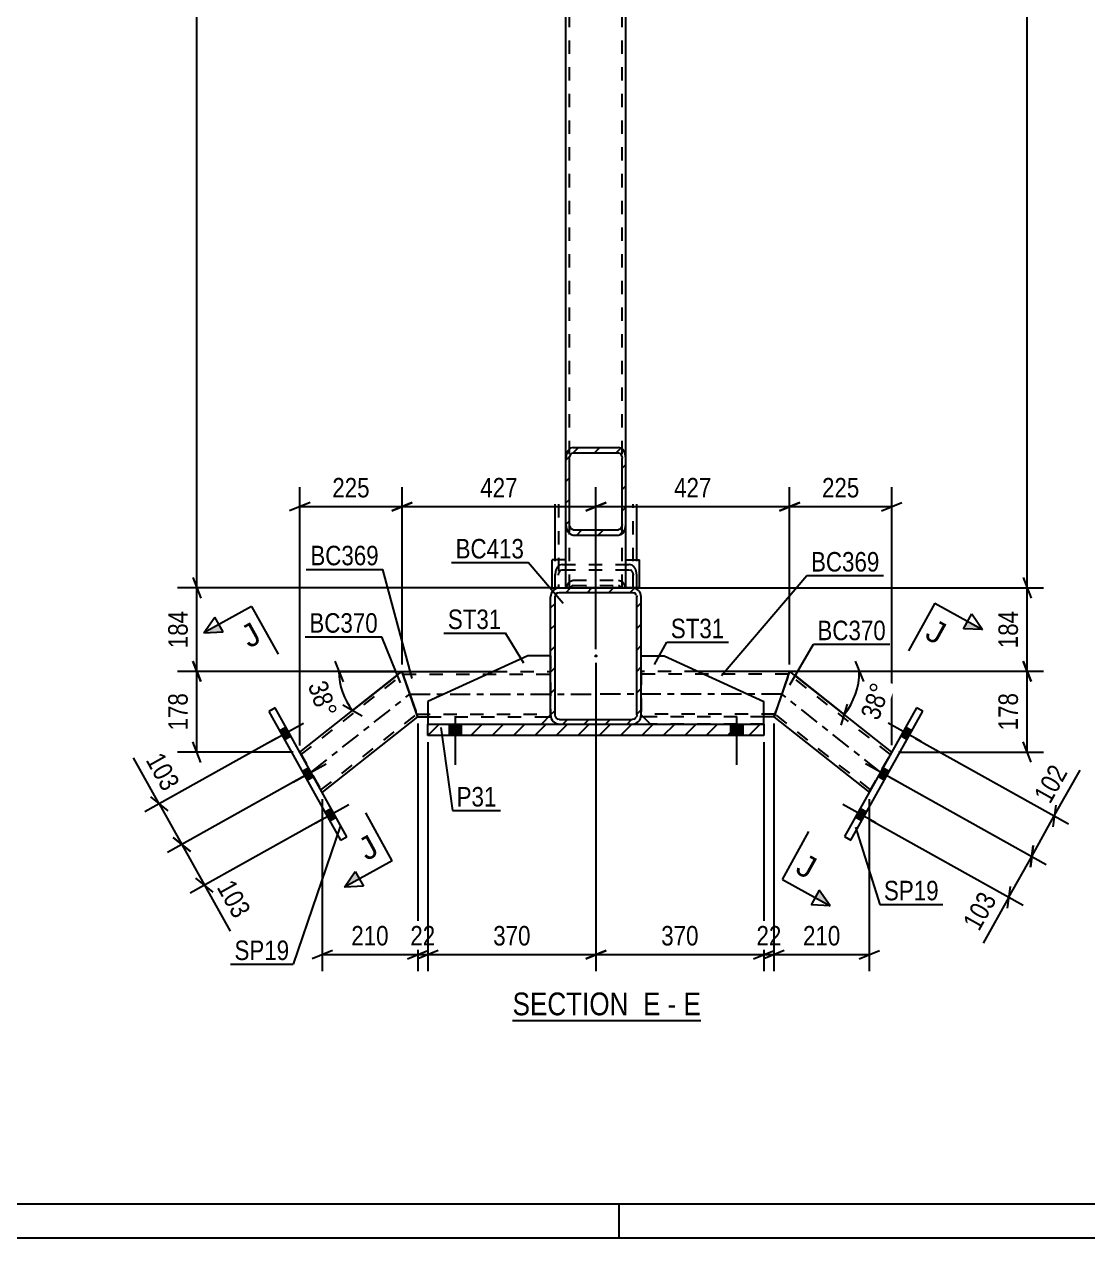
# Model space of a CAD drawing. Header units: millimetres. Extents: x -177 to 1012, y -676 to 165.
# Drawn here: x 84.6 to 240.7, y -675.6 to -497.5 of the extents above; entities that cross this region are included whole.
import ezdxf

# ---------------------------------------------------------------- set-up
doc = ezdxf.new("R2010")
doc.units = ezdxf.units.MM
doc.linetypes.add('DXK_LINE_DOT2', pattern=[3.9198, 1.9599, -1.9599])
doc.linetypes.add('DXK_LINE_DOT3', pattern=[5.9187, 2.979, -0.9799, 0.9799, -0.9799])
doc.styles.add('Arial', font='ARIAL.TTF', dxfattribs={"height": 0.2})
doc.styles.add('Arial Narrow', font='ARIALN.TTF', dxfattribs={"height": 0.2})

# ---------------------------------------------------------------- blocks, each defined once
blk = doc.blocks.new('Unknown-761545539-1163')
at = {"color": 5, "linetype": 'Continuous'}
for p, q in [((-172.08, -670.63), (1006.92, -670.63)), ((171.92, -675.63), (171.92, -670.63)), ((-177.08, -675.63), (1011.92, -675.63))]:
    blk.add_line(p, q, dxfattribs=at)
blk = doc.blocks.new('Unknown-761545539-16 - 6228')
at = {"color": 6, "linetype": 'Continuous'}
blk.add_line((156.29, -643.72), (183.94, -643.72), dxfattribs=at)
at = {"color": 0, "linetype": 'Continuous'}
for points in [[(174.4, -642.97), (174.4, -639.47), (156.29, -639.47), (156.29, -642.97)], [(178, -642.97), (178, -639.47), (175.45, -639.47), (175.45, -642.97)], [(180.33, -642.97), (180.33, -639.47), (179.05, -639.47), (179.05, -642.97)], [(183.94, -642.97), (183.94, -639.47), (181.38, -639.47), (181.38, -642.97)]]:
    blk.add_wipeout(points, dxfattribs=at)
at = {"color": 7, "linetype": 'Continuous', "style": 'Arial Narrow'}
for s, p in [('SECTION ', (156.29, -642.97)), ('E', (175.45, -642.97)), ('E', (181.38, -642.97)), ('-', (179.05, -642.97))]:
    blk.add_text(s, height=3.34, dxfattribs=at).set_placement(p)
blk = doc.blocks.new('Part-761545539-6344 - 6228')
at = {"color": 2, "linetype": 'Continuous'}
for p, q in [((125.05, -604.34), (140.02, -592.5)), ((142.07, -598.36), (140.3, -593.3)), ((142.35, -599.16), (142.07, -598.36)), ((128.34, -610.24), (142.35, -599.16))]:
    blk.add_line(p, q, dxfattribs=at)
at = {"color": 7, "linetype": 'DXK_LINE_DOT2'}
for p, q in [((125.24, -604.7), (140.16, -592.9)), ((140.3, -593.3), (140.02, -592.5)), ((128.14, -609.89), (142.21, -598.76)), ((142.33, -599.1), (142.27, -598.92)), ((142.35, -599.16), (142.33, -599.1)), ((125.05, -604.34), (128.34, -610.24))]:
    blk.add_line(p, q, dxfattribs=at)
at = {"color": 7, "linetype": 'DXK_LINE_DOT3'}
blk.add_line((126.69, -607.29), (141.19, -595.83), dxfattribs=at)
blk = doc.blocks.new('Part-761545539-6240 - 6228')
at = {"color": 2, "linetype": 'Continuous'}
for p, q in [((162.52, -576.11), (162.52, -567.95)), ((174.52, -576.11), (174.52, -567.95))]:
    blk.add_line(p, q, dxfattribs=at)
at = {"color": 7, "linetype": 'DXK_LINE_DOT2'}
for p, q in [((163.05, -567.95), (163.05, -580.21)), ((173.98, -580.21), (173.98, -567.95)), ((162.52, -580.21), (162.52, -576.11)), ((163.58, -576.77), (163.17, -576.89)), ((163.58, -576.77), (173.45, -576.77)), ((173.86, -576.89), (173.45, -576.77)), ((174.52, -580.21), (174.52, -576.11)), ((162.6, -577.73), (162.52, -578.33)), ((163.05, -578.33), (163.09, -578.03)), ((163.38, -577.61), (163.58, -577.55)), ((163.58, -577.55), (173.45, -577.55)), ((173.45, -577.55), (173.65, -577.61)), ((173.94, -578.03), (173.98, -578.33)), ((174.52, -578.33), (174.43, -577.73)), ((163.05, -580.21), (162.52, -580.21)), ((174.52, -580.21), (173.98, -580.21))]:
    blk.add_line(p, q, dxfattribs=at)
for centre, radius, start, end in [((163.98, -578.06), 1.42, 124.4664, 166.7051), ((173.05, -578.06), 1.42, 13.2949, 55.5336), ((163.78, -578.19), 0.709, 124.4664, 166.7051), ((173.25, -578.19), 0.709, 13.2949, 55.5336)]:
    blk.add_arc(centre, radius, start, end, dxfattribs=at)
blk = doc.blocks.new('Part-761545539-6275 - 6228')
at = {"linetype": 'Continuous'}
h = blk.add_hatch(dxfattribs=at)
h.set_pattern_fill('', scale=0.7, style=0, pattern_type=0)
h.set_pattern_definition([(45, (164.1154, -570.8982), (-1.57154, 1.57154), [])])
h.paths.add_polyline_path([(164.12, -561.17), (164.12, -570.9), (164.2, -571.49), (164.43, -572), (164.77, -572.34), (165.18, -572.46), (171.85, -572.46), (172.26, -572.34), (172.6, -572), (172.83, -571.49), (172.92, -570.9), (172.92, -561.17), (172.83, -560.57), (172.6, -560.07), (172.26, -559.73), (171.85, -559.61), (165.18, -559.61), (164.77, -559.73), (164.43, -560.07), (164.2, -560.57)])
h.paths.add_polyline_path([(164.8, -560.62), (164.98, -560.45), (165.18, -560.39), (171.85, -560.39), (172.05, -560.45), (172.23, -560.62), (172.34, -560.87), (172.38, -561.17), (172.38, -570.9), (172.34, -571.2), (172.23, -571.45), (172.05, -571.62), (171.85, -571.68), (165.18, -571.68), (164.98, -571.62), (164.8, -571.45), (164.69, -571.2), (164.65, -570.9), (164.65, -561.17), (164.69, -560.87)])
at = {"color": 2, "linetype": 'Continuous'}
for p, q in [((164.2, -560.57), (164.12, -561.17)), ((164.12, -570.9), (164.12, -561.17)), ((164.65, -561.17), (164.69, -560.87)), ((164.65, -570.9), (164.65, -561.17)), ((165.18, -559.61), (164.77, -559.73)), ((164.98, -560.45), (165.18, -560.39)), ((165.18, -559.61), (171.85, -559.61)), ((165.18, -560.39), (171.85, -560.39)), ((172.26, -559.73), (171.85, -559.61)), ((171.85, -560.39), (172.05, -560.45)), ((172.34, -560.87), (172.38, -561.17)), ((172.38, -570.9), (172.38, -561.17)), ((172.92, -561.17), (172.83, -560.57)), ((172.92, -570.9), (172.92, -561.17)), ((164.12, -580.21), (164.12, -570.9)), ((164.12, -570.9), (164.2, -571.49)), ((164.69, -571.2), (164.65, -570.9)), ((165.18, -571.68), (164.98, -571.62)), ((165.18, -571.68), (171.85, -571.68)), ((172.05, -571.62), (171.85, -571.68)), ((172.38, -570.9), (172.34, -571.2)), ((172.83, -571.49), (172.92, -570.9)), ((172.92, -580.21), (172.92, -570.9)), ((164.77, -572.34), (165.18, -572.46)), ((165.18, -572.46), (171.85, -572.46)), ((171.85, -572.46), (172.26, -572.34))]:
    blk.add_line(p, q, dxfattribs=at)
at = {"color": 7, "linetype": 'DXK_LINE_DOT2'}
for p, q in [((164.12, -570.9), (164.12, -561.17)), ((164.65, -580.21), (164.65, -561.17)), ((172.38, -580.21), (172.38, -561.17)), ((172.92, -570.9), (172.92, -561.17)), ((164.12, -580.21), (172.92, -580.21)), ((164.18, -580.21), (164.2, -580.07)), ((164.8, -580.11), (164.76, -580.21)), ((164.77, -579.23), (165.18, -579.11)), ((164.98, -579.95), (164.8, -580.11)), ((165.18, -579.89), (164.98, -579.95)), ((165.18, -579.11), (171.85, -579.11)), ((165.18, -579.89), (171.85, -579.89)), ((171.85, -579.11), (172.26, -579.23)), ((172.05, -579.95), (171.85, -579.89)), ((172.23, -580.11), (172.05, -579.95)), ((172.27, -580.21), (172.23, -580.11)), ((172.83, -580.07), (172.85, -580.21))]:
    blk.add_line(p, q, dxfattribs=at)
at = {"color": 2, "linetype": 'Continuous'}
for centre, radius, start, end in [((165.58, -560.9), 1.42, 124.4663, 166.705), ((165.38, -561.03), 0.709, 124.4663, 166.705), ((171.65, -561.03), 0.709, 13.295, 55.5337), ((171.45, -560.9), 1.42, 13.295, 55.5337), ((165.58, -571.17), 1.42, 193.295, 235.5337), ((165.38, -571.03), 0.709, 193.295, 235.5337), ((171.65, -571.03), 0.709, 304.4663, 346.705), ((171.45, -571.17), 1.42, 304.4663, 346.705)]:
    blk.add_arc(centre, radius, start, end, dxfattribs=at)
at = {"color": 7, "linetype": 'DXK_LINE_DOT2'}
for centre, start, end in [((165.58, -580.4), 124.4663, 166.705), ((171.45, -580.4), 13.295, 55.5337)]:
    blk.add_arc(centre, 1.42, start, end, dxfattribs=at)
blk = doc.blocks.new('Part-761545539-6235 - 6228')
at = {"linetype": 'Continuous'}
h = blk.add_hatch(dxfattribs=at)
h.set_pattern_fill('', scale=0.7, style=0, pattern_type=0)
h.set_pattern_definition([(45, (143.8487, -601.876), (-1.57154, 1.57154), [])])
h.paths.add_polyline_path([(143.85, -600.21), (143.85, -601.88), (193.18, -601.88), (193.18, -600.21)])
at = {"color": 2, "linetype": 'Continuous'}
for p, q in [((143.85, -600.21), (143.85, -600.21)), ((143.85, -601.88), (143.85, -600.21)), ((143.85, -600.21), (193.18, -600.21)), ((193.18, -600.21), (193.18, -600.21)), ((193.18, -600.21), (193.18, -601.88)), ((143.85, -601.88), (143.85, -601.88)), ((193.18, -601.88), (143.85, -601.88)), ((193.18, -601.88), (193.18, -601.88))]:
    blk.add_line(p, q, dxfattribs=at)
blk = doc.blocks.new('Part-761545539-6309 - 6228')
at = {"color": 2, "linetype": 'Continuous'}
for p, q in [((121.41, -597.83), (120.48, -598.35)), ((120.48, -598.35), (131.04, -617.27)), ((131.97, -616.75), (121.41, -597.83)), ((131.04, -617.27), (131.97, -616.75))]:
    blk.add_line(p, q, dxfattribs=at)
blk = doc.blocks.new('Part-761545539-6449 - 6228')
at = {"color": 2, "linetype": 'Continuous'}
for p, q in [((175.18, -590.21), (178.52, -590.21)), ((178.52, -590.21), (193.18, -596.88)), ((193.18, -600.21), (193.18, -596.88)), ((176.52, -600.21), (175.18, -598.88))]:
    blk.add_line(p, q, dxfattribs=at)
at = {"color": 7, "linetype": 'DXK_LINE_DOT2'}
for p, q in [((175.18, -598.88), (175.18, -590.21)), ((193.18, -600.21), (176.52, -600.21))]:
    blk.add_line(p, q, dxfattribs=at)
blk = doc.blocks.new('Part-761545539-6329 - 6228')
at = {"color": 2, "linetype": 'Continuous'}
for p, q in [((140.02, -592.48), (153.53, -592.48)), ((140.02, -592.48), (142.07, -598.34)), ((142.18, -598.65), (142.07, -598.36)), ((142.35, -599.14), (143.85, -599.14)), ((161.58, -599.14), (161.85, -599.14)), ((161.85, -598.91), (161.85, -598.88)), ((161.85, -599.14), (161.85, -598.91))]:
    blk.add_line(p, q, dxfattribs=at)
at = {"color": 7, "linetype": 'DXK_LINE_DOT2'}
for p, q in [((140.16, -592.88), (161.85, -592.88)), ((153.53, -592.48), (161.85, -592.48)), ((161.85, -598.88), (161.85, -592.48)), ((161.85, -592.91), (161.85, -592.88)), ((142.07, -598.36), (142.07, -598.34)), ((142.07, -598.34), (142.07, -598.36)), ((142.07, -598.36), (142.07, -598.34)), ((142.35, -599.14), (142.18, -598.65)), ((142.21, -598.74), (161.85, -598.74)), ((143.85, -599.14), (161.58, -599.14)), ((161.85, -599.08), (161.85, -599.14))]:
    blk.add_line(p, q, dxfattribs=at)
at = {"color": 7, "linetype": 'DXK_LINE_DOT3'}
blk.add_line((141.18, -595.81), (168.52, -595.81), dxfattribs=at)
blk = doc.blocks.new('Part-761545539-6349 - 6228')
at = {"color": 2, "linetype": 'Continuous'}
for p, q in [((158.52, -590.21), (143.85, -596.88)), ((161.85, -590.21), (158.52, -590.21)), ((143.85, -596.88), (143.85, -600.21)), ((161.85, -598.88), (160.52, -600.21))]:
    blk.add_line(p, q, dxfattribs=at)
at = {"color": 7, "linetype": 'DXK_LINE_DOT2'}
for p, q in [((161.85, -590.21), (161.85, -598.88)), ((143.85, -600.21), (160.52, -600.21))]:
    blk.add_line(p, q, dxfattribs=at)
blk = doc.blocks.new('Part-761545539-6470 - 6228')
at = {"color": 2, "linetype": 'Continuous'}
for p, q in [((215.59, -597.82), (205.03, -616.74)), ((205.96, -617.26), (216.52, -598.34)), ((216.52, -598.34), (215.59, -597.82)), ((205.03, -616.74), (205.96, -617.26))]:
    blk.add_line(p, q, dxfattribs=at)
blk = doc.blocks.new('Bolt-761545539-6350 - 6228')
at = {"linetype": 'Continuous'}
for points in [[(122.07, -601.2), (122.79, -602.49), (123.72, -601.97), (123, -600.68)], [(122.07, -601.2), (122.79, -602.49), (123.72, -601.97), (123, -600.68)], [(122.07, -601.2), (122.79, -602.49), (123.72, -601.97), (123, -600.68)], [(125.4, -607.17), (126.12, -608.45), (127.05, -607.93), (126.33, -606.65)], [(125.4, -607.17), (126.12, -608.45), (127.05, -607.93), (126.33, -606.65)], [(128.73, -613.14), (129.45, -614.42), (130.38, -613.9), (129.67, -612.62)], [(128.73, -613.14), (129.45, -614.42), (130.38, -613.9), (129.67, -612.62)], [(128.73, -613.14), (129.45, -614.42), (130.38, -613.9), (129.67, -612.62)]]:
    blk.add_hatch(color=1, dxfattribs=at).paths.add_polyline_path(points)
at = {"color": 1, "linetype": 'Continuous'}
for p, q in [((120.74, -602.79), (125.57, -600.09)), ((120.74, -602.79), (125.57, -600.09)), ((120.74, -602.79), (125.57, -600.09)), ((122.07, -601.2), (123, -600.68)), ((122.07, -601.2), (123, -600.68)), ((122.07, -601.2), (123, -600.68)), ((122.79, -602.49), (123.72, -601.97)), ((122.79, -602.49), (123.72, -601.97)), ((122.79, -602.49), (123.72, -601.97)), ((124.07, -608.75), (128.9, -606.06)), ((124.07, -608.75), (128.9, -606.06)), ((125.4, -607.17), (126.33, -606.65)), ((125.4, -607.17), (126.33, -606.65)), ((126.12, -608.45), (127.05, -607.93)), ((126.12, -608.45), (127.05, -607.93)), ((127.4, -614.72), (132.23, -612.02)), ((127.4, -614.72), (132.23, -612.02)), ((127.4, -614.72), (132.23, -612.02)), ((128.73, -613.14), (129.67, -612.62)), ((128.73, -613.14), (129.67, -612.62)), ((128.73, -613.14), (129.67, -612.62)), ((129.45, -614.42), (130.38, -613.9)), ((129.45, -614.42), (130.38, -613.9)), ((129.45, -614.42), (130.38, -613.9))]:
    blk.add_line(p, q, dxfattribs=at)
blk = doc.blocks.new('Part-761545539-6459 - 6228')
at = {"color": 7, "linetype": 'DXK_LINE_DOT2'}
for p, q in [((183.5, -592.48), (175.18, -592.48)), ((175.18, -592.54), (175.18, -592.48)), ((175.18, -592.48), (175.18, -598.88)), ((196.82, -592.88), (175.18, -592.88)), ((196.79, -592.97), (196.96, -592.48)), ((196.94, -592.54), (196.96, -592.48)), ((196.69, -593.28), (196.69, -593.27)), ((196.69, -593.27), (196.69, -593.28)), ((194.95, -598.35), (194.95, -598.34)), ((194.95, -598.34), (194.95, -598.35)), ((175.18, -598.74), (175.18, -598.71)), ((194.81, -598.74), (175.18, -598.74)), ((193.18, -599.14), (175.45, -599.14)), ((194.67, -599.14), (194.75, -598.92)), ((194.84, -598.65), (194.7, -599.08)), ((194.84, -598.66), (194.84, -598.65))]:
    blk.add_line(p, q, dxfattribs=at)
at = {"color": 2, "linetype": 'Continuous'}
for p, q in [((196.96, -592.48), (183.5, -592.48)), ((196.69, -593.27), (196.79, -592.97)), ((196.69, -593.28), (194.95, -598.34)), ((194.84, -598.65), (194.95, -598.35)), ((175.18, -599.08), (175.18, -598.88)), ((175.18, -599.14), (175.18, -599.08)), ((175.45, -599.14), (175.18, -599.14)), ((194.67, -599.14), (193.18, -599.14))]:
    blk.add_line(p, q, dxfattribs=at)
at = {"color": 7, "linetype": 'DXK_LINE_DOT3'}
blk.add_line((195.82, -595.81), (168.52, -595.81), dxfattribs=at)
blk = doc.blocks.new('Part-761545539-6405 - 6228')
at = {"linetype": 'Continuous'}
h = blk.add_hatch(dxfattribs=at)
h.set_pattern_fill('', scale=0.7, style=0, pattern_type=0)
h.set_pattern_definition([(45, (161.8487, -598.876), (-1.57154, 1.57154), [])])
h.paths.add_polyline_path([(161.85, -581.54), (161.85, -598.88), (161.95, -599.39), (162.24, -599.82), (162.67, -600.11), (163.18, -600.21), (173.85, -600.21), (174.36, -600.11), (174.79, -599.82), (175.08, -599.39), (175.18, -598.88), (175.18, -581.54), (175.08, -581.03), (174.79, -580.6), (174.36, -580.31), (173.85, -580.21), (163.18, -580.21), (162.67, -580.31), (162.24, -580.6), (161.95, -581.03)])
h.paths.add_polyline_path([(162.71, -581.07), (162.93, -580.93), (163.18, -580.88), (173.85, -580.88), (174.1, -580.93), (174.32, -581.07), (174.46, -581.29), (174.52, -581.54), (174.52, -598.88), (174.46, -599.13), (174.32, -599.35), (174.1, -599.49), (173.85, -599.54), (163.18, -599.54), (162.93, -599.49), (162.71, -599.35), (162.57, -599.13), (162.52, -598.88), (162.52, -581.54), (162.57, -581.29)])
blk.add_hatch(color=30, dxfattribs=at).paths.add_polyline_path([(168.52, -590.31, -1), (168.52, -590.11, -1)])
at = {"color": 2, "linetype": 'Continuous'}
for p, q in [((163.18, -580.21), (162.67, -580.31)), ((163.18, -580.21), (173.85, -580.21)), ((174.36, -580.31), (173.85, -580.21)), ((161.95, -581.03), (161.85, -581.54)), ((161.85, -598.88), (161.85, -581.54)), ((162.52, -581.54), (162.57, -581.29)), ((162.52, -598.88), (162.52, -581.54)), ((162.93, -580.93), (163.18, -580.88)), ((163.18, -580.88), (173.85, -580.88)), ((173.85, -580.88), (174.1, -580.93)), ((174.46, -581.29), (174.52, -581.54)), ((174.52, -598.88), (174.52, -581.54)), ((175.18, -581.54), (175.08, -581.03)), ((175.18, -598.88), (175.18, -581.54)), ((161.85, -598.88), (161.95, -599.39)), ((162.57, -599.13), (162.52, -598.88)), ((162.67, -600.11), (163.18, -600.21)), ((163.18, -599.54), (162.93, -599.49)), ((163.18, -599.54), (173.85, -599.54)), ((163.18, -600.21), (173.85, -600.21)), ((174.1, -599.49), (173.85, -599.54)), ((173.85, -600.21), (174.36, -600.11)), ((174.52, -598.88), (174.46, -599.13)), ((175.08, -599.39), (175.18, -598.88))]:
    blk.add_line(p, q, dxfattribs=at)
at = {"color": 30, "linetype": 'DXK_LINE_DOT3'}
blk.add_line((168.52, -590.21), (168.52, -590.21), dxfattribs=at)
at = {"color": 30, "linetype": 'Continuous'}
blk.add_circle((168.52, -590.21), 0.1, dxfattribs=at)
at = {"color": 2, "linetype": 'Continuous'}
for centre, radius, start, end in [((163.18, -581.54), 1.33, 112.5, 157.5), ((173.85, -581.54), 1.33, 22.5, 67.5), ((163.18, -581.54), 0.667, 112.5, 157.5), ((173.85, -581.54), 0.667, 22.5, 67.5), ((163.18, -598.88), 1.33, 202.5, 247.5), ((163.18, -598.88), 0.667, 202.5, 247.5), ((173.85, -598.88), 0.667, 292.5, 337.5), ((173.85, -598.88), 1.33, 292.5, 337.5)]:
    blk.add_arc(centre, radius, start, end, dxfattribs=at)
blk = doc.blocks.new('Bolt-761545539-6412 - 6228')
at = {"linetype": 'Continuous'}
for points in [[(214.21, -602.48), (214.93, -601.2), (214, -600.68), (213.28, -601.96)], [(214.21, -602.48), (214.93, -601.2), (214, -600.68), (213.28, -601.96)], [(214.21, -602.48), (214.93, -601.2), (214, -600.68), (213.28, -601.96)], [(210.88, -608.44), (211.6, -607.16), (210.67, -606.64), (209.95, -607.92)], [(210.88, -608.44), (211.6, -607.16), (210.67, -606.64), (209.95, -607.92)], [(207.55, -614.41), (208.27, -613.13), (207.33, -612.61), (206.62, -613.89)], [(207.55, -614.41), (208.27, -613.13), (207.33, -612.61), (206.62, -613.89)], [(207.55, -614.41), (208.27, -613.13), (207.33, -612.61), (206.62, -613.89)]]:
    blk.add_hatch(color=1, dxfattribs=at).paths.add_polyline_path(points)
at = {"color": 1, "linetype": 'Continuous'}
for p, q in [((216.26, -602.78), (211.43, -600.08)), ((216.26, -602.78), (211.43, -600.08)), ((216.26, -602.78), (211.43, -600.08)), ((214.21, -602.48), (213.28, -601.96)), ((214.21, -602.48), (213.28, -601.96)), ((214.21, -602.48), (213.28, -601.96)), ((214.93, -601.2), (214, -600.68)), ((214.93, -601.2), (214, -600.68)), ((214.93, -601.2), (214, -600.68)), ((212.93, -608.74), (208.1, -606.05)), ((212.93, -608.74), (208.1, -606.05)), ((211.6, -607.16), (210.67, -606.64)), ((211.6, -607.16), (210.67, -606.64)), ((210.88, -608.44), (209.95, -607.92)), ((210.88, -608.44), (209.95, -607.92)), ((209.6, -614.71), (204.77, -612.01)), ((209.6, -614.71), (204.77, -612.01)), ((209.6, -614.71), (204.77, -612.01)), ((208.27, -613.13), (207.33, -612.61)), ((208.27, -613.13), (207.33, -612.61)), ((208.27, -613.13), (207.33, -612.61)), ((207.55, -614.41), (206.62, -613.89)), ((207.55, -614.41), (206.62, -613.89)), ((207.55, -614.41), (206.62, -613.89))]:
    blk.add_line(p, q, dxfattribs=at)
blk = doc.blocks.new('Part-761545539-6477 - 6228')
at = {"color": 2, "linetype": 'Continuous'}
for p, q in [((162.12, -580.21), (162.12, -576.11)), ((164.12, -576.11), (162.12, -576.11)), ((162.12, -580.21), (163.18, -580.21))]:
    blk.add_line(p, q, dxfattribs=at)
at = {"color": 7, "linetype": 'DXK_LINE_DOT2'}
for p, q in [((164.12, -580.21), (164.12, -576.11)), ((163.18, -580.21), (164.12, -580.21))]:
    blk.add_line(p, q, dxfattribs=at)
blk = doc.blocks.new('Bolt-761545539-6413 - 6228')
at = {"linetype": 'Continuous'}
blk.add_hatch(color=1, dxfattribs=at).paths.add_polyline_path([(188.28, -601.88), (190.08, -601.88), (190.08, -600.21), (188.28, -600.21)])
blk.add_hatch(color=1, dxfattribs=at).paths.add_polyline_path([(188.28, -601.88), (190.08, -601.88), (190.08, -600.21), (188.28, -600.21)])
blk.add_hatch(color=1, dxfattribs=at).paths.add_polyline_path([(188.28, -601.88), (190.08, -601.88), (190.08, -600.21), (188.28, -600.21)])
at = {"color": 1, "linetype": 'Continuous'}
for p, q in [((188.28, -600.21), (188.28, -601.88)), ((188.28, -600.21), (188.28, -601.88)), ((188.28, -600.21), (188.28, -601.88)), ((189.18, -599.21), (189.18, -606.21)), ((189.18, -599.21), (189.18, -606.21)), ((189.18, -599.21), (189.18, -606.21)), ((190.08, -600.21), (190.08, -601.88)), ((190.08, -600.21), (190.08, -601.88)), ((190.08, -600.21), (190.08, -601.88))]:
    blk.add_line(p, q, dxfattribs=at)
blk = doc.blocks.new('Bolt-761545539-6414 - 6228')
at = {"linetype": 'Continuous'}
blk.add_hatch(color=1, dxfattribs=at).paths.add_polyline_path([(146.95, -601.88), (148.75, -601.88), (148.75, -600.21), (146.95, -600.21)])
blk.add_hatch(color=1, dxfattribs=at).paths.add_polyline_path([(146.95, -601.88), (148.75, -601.88), (148.75, -600.21), (146.95, -600.21)])
blk.add_hatch(color=1, dxfattribs=at).paths.add_polyline_path([(146.95, -601.88), (148.75, -601.88), (148.75, -600.21), (146.95, -600.21)])
at = {"color": 1, "linetype": 'Continuous'}
for p, q in [((146.95, -600.21), (146.95, -601.88)), ((146.95, -600.21), (146.95, -601.88)), ((146.95, -600.21), (146.95, -601.88)), ((147.85, -599.21), (147.85, -606.21)), ((147.85, -599.21), (147.85, -606.21)), ((147.85, -599.21), (147.85, -606.21)), ((148.75, -600.21), (148.75, -601.88)), ((148.75, -600.21), (148.75, -601.88)), ((148.75, -600.21), (148.75, -601.88))]:
    blk.add_line(p, q, dxfattribs=at)
blk = doc.blocks.new('Part-761545539-6480 - 6228')
at = {"color": 2, "linetype": 'Continuous'}
for p, q in [((172.91, -576.11), (174.91, -576.11)), ((174.92, -580.21), (174.91, -576.11)), ((174.92, -580.21), (173.85, -580.21))]:
    blk.add_line(p, q, dxfattribs=at)
at = {"color": 7, "linetype": 'DXK_LINE_DOT2'}
for p, q in [((172.92, -580.21), (172.91, -576.11)), ((173.85, -580.21), (172.92, -580.21))]:
    blk.add_line(p, q, dxfattribs=at)
blk = doc.blocks.new('Part-761545539-6420 - 6228')
at = {"color": 7, "linetype": 'DXK_LINE_DOT2'}
for p, q in [((164.65, -580.21), (164.65, -387.54)), ((172.38, -580.21), (172.38, -387.54)), ((164.12, -580.21), (164.12, -561.17)), ((172.92, -580.21), (172.92, -561.17)), ((172.92, -580.21), (164.12, -580.21))]:
    blk.add_line(p, q, dxfattribs=at)
at = {"color": 2, "linetype": 'Continuous'}
for p, q in [((164.12, -561.17), (164.12, -406.59)), ((172.92, -561.17), (172.92, -406.59))]:
    blk.add_line(p, q, dxfattribs=at)
blk = doc.blocks.new('Part-761545539-6454 - 6228')
at = {"color": 2, "linetype": 'Continuous'}
for p, q in [((196.96, -592.47), (194.95, -598.35)), ((211.96, -604.33), (196.96, -592.47)), ((194.69, -599.09), (194.95, -598.35)), ((194.69, -599.09), (194.67, -599.15)), ((194.67, -599.15), (208.66, -610.23))]:
    blk.add_line(p, q, dxfattribs=at)
at = {"color": 7, "linetype": 'DXK_LINE_DOT2'}
for p, q in [((211.76, -604.69), (196.83, -592.87)), ((194.95, -598.35), (194.75, -598.92)), ((208.86, -609.88), (194.81, -598.75)), ((208.66, -610.23), (211.96, -604.33))]:
    blk.add_line(p, q, dxfattribs=at)
at = {"color": 7, "linetype": 'DXK_LINE_DOT3'}
blk.add_line((210.31, -607.28), (195.82, -595.81), dxfattribs=at)
blk = doc.blocks.new('StraightDimension-761545539-6485 - 6228')
at = {"color": 7, "linetype": 'Continuous'}
for p, q in [((142.35, -600.14), (142.35, -636.47)), ((128.34, -611.24), (128.34, -636.47)), ((129.84, -633.47), (126.84, -634.67)), ((128.34, -634.07), (142.35, -634.07)), ((140.85, -634.67), (143.85, -633.47))]:
    blk.add_line(p, q, dxfattribs=at)
at = {"color": 0}
blk.add_wipeout([(138.69, -633.32), (138.69, -629.12), (132, -629.12), (132, -633.32)], dxfattribs=at)
at = {"color": 3, "style": 'Arial Narrow'}
blk.add_text('210', height=2.863, dxfattribs=at).set_placement((132.6, -632.72))
blk = doc.blocks.new('StraightDimension-761545539-6504 - 6228')
at = {"color": 7, "linetype": 'Continuous'}
for p, q in [((142.35, -600.14), (142.35, -636.47)), ((143.85, -602.88), (143.85, -636.47)), ((140.85, -634.67), (143.85, -633.47)), ((145.35, -633.47), (142.35, -634.67)), ((142.35, -634.07), (143.85, -634.07))]:
    blk.add_line(p, q, dxfattribs=at)
at = {"color": 0}
blk.add_wipeout([(145.53, -633.32), (145.53, -629.12), (140.67, -629.12), (140.67, -633.32)], dxfattribs=at)
at = {"color": 3, "style": 'Arial Narrow'}
blk.add_text('22', height=2.863, dxfattribs=at).set_placement((141.27, -632.72))
blk = doc.blocks.new('StraightDimension-761545539-6521 - 6228')
at = {"color": 7, "linetype": 'Continuous'}
for p, q in [((168.52, -591.21), (168.52, -636.47)), ((143.85, -602.88), (143.85, -636.47)), ((145.35, -633.47), (142.35, -634.67)), ((143.85, -634.07), (168.52, -634.07)), ((167.02, -634.67), (170.02, -633.47))]:
    blk.add_line(p, q, dxfattribs=at)
at = {"color": 0}
blk.add_wipeout([(159.52, -633.32), (159.52, -629.12), (152.84, -629.12), (152.84, -633.32)], dxfattribs=at)
at = {"color": 3, "style": 'Arial Narrow'}
blk.add_text('370', height=2.863, dxfattribs=at).set_placement((153.44, -632.72))
blk = doc.blocks.new('StraightDimension-761545539-6538 - 6228')
at = {"color": 7, "linetype": 'Continuous'}
for p, q in [((168.52, -591.21), (168.52, -636.47)), ((193.18, -602.88), (193.18, -636.47)), ((170.02, -633.47), (167.02, -634.67)), ((168.52, -634.07), (193.18, -634.07)), ((191.68, -634.67), (194.68, -633.47))]:
    blk.add_line(p, q, dxfattribs=at)
at = {"color": 0}
blk.add_wipeout([(184.19, -633.32), (184.19, -629.12), (177.51, -629.12), (177.51, -633.32)], dxfattribs=at)
at = {"color": 3, "style": 'Arial Narrow'}
blk.add_text('370', height=2.863, dxfattribs=at).set_placement((178.11, -632.72))
blk = doc.blocks.new('StraightDimension-761545539-6555 - 6228')
at = {"color": 7, "linetype": 'Continuous'}
for p, q in [((194.67, -600.14), (194.67, -636.47)), ((193.18, -602.88), (193.18, -636.47)), ((191.68, -634.67), (194.68, -633.47)), ((196.17, -633.47), (193.17, -634.67)), ((193.18, -634.07), (194.67, -634.07))]:
    blk.add_line(p, q, dxfattribs=at)
at = {"color": 0}
blk.add_wipeout([(196.36, -633.32), (196.36, -629.12), (191.5, -629.12), (191.5, -633.32)], dxfattribs=at)
at = {"color": 3, "style": 'Arial Narrow'}
blk.add_text('22', height=2.863, dxfattribs=at).set_placement((192.1, -632.72))
blk = doc.blocks.new('StraightDimension-761545539-6573 - 6228')
at = {"color": 7, "linetype": 'Continuous'}
for p, q in [((194.67, -600.14), (194.67, -636.47)), ((208.66, -611.23), (208.66, -636.47)), ((196.17, -633.47), (193.17, -634.67)), ((194.67, -634.07), (208.66, -634.07)), ((207.16, -634.67), (210.16, -633.47))]:
    blk.add_line(p, q, dxfattribs=at)
at = {"color": 0}
blk.add_wipeout([(205.01, -633.32), (205.01, -629.12), (198.33, -629.12), (198.33, -633.32)], dxfattribs=at)
at = {"color": 3, "style": 'Arial Narrow'}
blk.add_text('210', height=2.863, dxfattribs=at).set_placement((198.93, -632.72))
blk = doc.blocks.new('StraightDimension-761545539-6757 - 6228')
at = {"color": 7, "linetype": 'Continuous'}
for p, q in [((109.93, -580.21), (109.93, -367.83)), ((109.33, -578.71), (110.53, -581.71)), ((162.18, -580.21), (107.08, -580.21))]:
    blk.add_line(p, q, dxfattribs=at)
blk = doc.blocks.new('StraightDimension-761545539-6780 - 6228')
at = {"color": 7, "linetype": 'Continuous'}
for p, q in [((109.33, -578.71), (110.53, -581.71)), ((162.18, -580.21), (107.08, -580.21)), ((109.93, -592.48), (109.93, -580.21)), ((110.53, -593.98), (109.33, -590.98)), ((139.05, -592.48), (107.08, -592.48))]:
    blk.add_line(p, q, dxfattribs=at)
at = {"color": 0}
blk.add_wipeout([(109.18, -583), (104.98, -583), (104.98, -589.68), (109.18, -589.68)], dxfattribs=at)
at = {"color": 3, "style": 'Arial Narrow'}
blk.add_text('184', height=2.863, rotation=90.0002, dxfattribs=at).set_placement((108.58, -589.08))
blk = doc.blocks.new('StraightDimension-761545539-6803 - 6228')
at = {"color": 7, "linetype": 'Continuous'}
for p, q in [((109.33, -590.98), (110.53, -593.98)), ((139.05, -592.48), (107.08, -592.48)), ((109.93, -604.34), (109.93, -592.48)), ((110.53, -605.84), (109.33, -602.84)), ((124.05, -604.34), (107.08, -604.34))]:
    blk.add_line(p, q, dxfattribs=at)
at = {"color": 0}
blk.add_wipeout([(109.18, -595.07), (104.98, -595.07), (104.98, -601.75), (109.18, -601.75)], dxfattribs=at)
at = {"color": 3, "style": 'Arial Narrow'}
blk.add_text('178', height=2.863, rotation=90.0002, dxfattribs=at).set_placement((108.58, -601.15))
blk = doc.blocks.new('StraightDimension-761545539-6831 - 6228')
at = {"color": 7, "linetype": 'Continuous'}
for p, q in [((196.96, -591.47), (196.96, -565.44)), ((211.96, -603.33), (211.96, -565.44)), ((198.46, -567.69), (195.46, -568.89)), ((196.96, -568.29), (211.96, -568.29)), ((210.46, -568.89), (213.46, -567.69))]:
    blk.add_line(p, q, dxfattribs=at)
at = {"color": 0}
blk.add_wipeout([(207.8, -567.54), (207.8, -563.34), (201.12, -563.34), (201.12, -567.54)], dxfattribs=at)
at = {"color": 3, "style": 'Arial Narrow'}
blk.add_text('225', height=2.863, dxfattribs=at).set_placement((201.72, -566.94))
blk = doc.blocks.new('StraightDimension-761545539-6858 - 6228')
at = {"color": 7, "linetype": 'Continuous'}
for p, q in [((168.52, -589.21), (168.52, -565.44)), ((196.96, -591.47), (196.96, -565.44)), ((170.02, -567.69), (167.02, -568.89)), ((168.52, -568.29), (196.96, -568.29)), ((195.46, -568.89), (198.46, -567.69))]:
    blk.add_line(p, q, dxfattribs=at)
at = {"color": 0}
blk.add_wipeout([(186.08, -567.54), (186.08, -563.34), (179.4, -563.34), (179.4, -567.54)], dxfattribs=at)
at = {"color": 3, "style": 'Arial Narrow'}
blk.add_text('427', height=2.863, dxfattribs=at).set_placement((180, -566.94))
blk = doc.blocks.new('StraightDimension-761545539-6885 - 6228')
at = {"color": 7, "linetype": 'Continuous'}
for p, q in [((140.05, -591.48), (140.05, -565.44)), ((168.52, -589.21), (168.52, -565.44)), ((141.55, -567.69), (138.55, -568.89)), ((140.05, -568.29), (168.52, -568.29)), ((167.02, -568.89), (170.02, -567.69))]:
    blk.add_line(p, q, dxfattribs=at)
at = {"color": 0}
blk.add_wipeout([(157.63, -567.54), (157.63, -563.34), (150.94, -563.34), (150.94, -567.54)], dxfattribs=at)
at = {"color": 3, "style": 'Arial Narrow'}
blk.add_text('427', height=2.863, dxfattribs=at).set_placement((151.54, -566.94))
blk = doc.blocks.new('StraightDimension-761545539-6912 - 6228')
at = {"color": 7, "linetype": 'Continuous'}
for p, q in [((125.05, -603.34), (125.05, -565.44)), ((140.05, -591.48), (140.05, -565.44)), ((126.55, -567.69), (123.55, -568.89)), ((125.05, -568.29), (140.05, -568.29)), ((138.55, -568.89), (141.55, -567.69))]:
    blk.add_line(p, q, dxfattribs=at)
at = {"color": 0}
blk.add_wipeout([(135.89, -567.54), (135.89, -563.34), (129.21, -563.34), (129.21, -567.54)], dxfattribs=at)
at = {"color": 3, "style": 'Arial Narrow'}
blk.add_text('225', height=2.863, dxfattribs=at).set_placement((129.81, -566.94))
blk = doc.blocks.new('StraightDimension-761545539-6980 - 6228')
at = {"color": 7, "linetype": 'Continuous'}
for p, q in [((231.24, -578.71), (232.44, -581.71)), ((174.58, -580.21), (234.24, -580.21)), ((231.84, -592.47), (231.84, -580.21)), ((232.44, -593.97), (231.24, -590.97)), ((197.96, -592.47), (234.24, -592.47))]:
    blk.add_line(p, q, dxfattribs=at)
at = {"color": 0}
blk.add_wipeout([(231.09, -583), (226.89, -583), (226.89, -589.68), (231.09, -589.68)], dxfattribs=at)
at = {"color": 3, "style": 'Arial Narrow'}
blk.add_text('184', height=2.863, rotation=90.0002, dxfattribs=at).set_placement((230.49, -589.08))
blk = doc.blocks.new('StraightDimension-761545539-6999 - 6228')
at = {"color": 7, "linetype": 'Continuous'}
for p, q in [((231.24, -590.97), (232.44, -593.97)), ((197.96, -592.47), (234.24, -592.47)), ((231.84, -604.33), (231.84, -592.47)), ((232.44, -605.83), (231.24, -602.83)), ((212.96, -604.33), (234.24, -604.33))]:
    blk.add_line(p, q, dxfattribs=at)
at = {"color": 0}
blk.add_wipeout([(231.09, -595.06), (226.89, -595.06), (226.89, -601.74), (231.09, -601.74)], dxfattribs=at)
at = {"color": 3, "style": 'Arial Narrow'}
blk.add_text('178', height=2.863, rotation=90.0002, dxfattribs=at).set_placement((230.49, -601.14))
blk = doc.blocks.new('StraightDimension-761545539-7022 - 6228')
at = {"color": 7, "linetype": 'Continuous'}
for p, q in [((231.84, -580.21), (231.84, -367.83)), ((231.24, -578.71), (232.44, -581.71)), ((174.58, -580.21), (234.24, -580.21))]:
    blk.add_line(p, q, dxfattribs=at)
blk = doc.blocks.new('StraightDimension-761545539-7138 - 6228')
at = {"color": 7, "linetype": 'Continuous'}
for p, q in [((121.56, -602.33), (102.29, -613.09)), ((125.82, -607.78), (105.62, -619.05)), ((103.13, -610.9), (105.64, -612.93)), ((104.39, -611.92), (107.72, -617.88)), ((108.97, -618.9), (106.46, -616.86))]:
    blk.add_line(p, q, dxfattribs=at)
at = {"color": 0}
blk.add_wipeout([(104.79, -611.09), (108.45, -609.04), (105.2, -603.21), (101.53, -605.25)], dxfattribs=at)
at = {"color": 7, "linetype": 'Continuous'}
blk.add_line((104.39, -611.92), (100.62, -605.16), dxfattribs=at)
blk.add_line((104.39, -611.92), (100.62, -605.16), dxfattribs=at)
at = {"color": 3, "style": 'Arial Narrow'}
blk.add_text('103', height=2.863, rotation=-60.8309, dxfattribs=at).set_placement((102.35, -605.49))
blk = doc.blocks.new('StraightDimension-761545539-7147 - 6228')
at = {"color": 7, "linetype": 'Continuous'}
for p, q in [((125.82, -607.78), (105.62, -619.05)), ((128.22, -614.27), (108.95, -625.02)), ((106.46, -616.86), (108.97, -618.9)), ((107.72, -617.88), (111.05, -623.85)), ((112.3, -624.87), (109.79, -622.83))]:
    blk.add_line(p, q, dxfattribs=at)
at = {"color": 0}
blk.add_wipeout([(115.22, -629.78), (118.88, -627.73), (115.63, -621.89), (111.96, -623.94)], dxfattribs=at)
at = {"color": 7, "linetype": 'Continuous'}
blk.add_line((111.05, -623.85), (114.82, -630.6), dxfattribs=at)
blk.add_line((111.05, -623.85), (114.82, -630.6), dxfattribs=at)
at = {"color": 3, "style": 'Arial Narrow'}
blk.add_text('103', height=2.863, rotation=-60.8309, dxfattribs=at).set_placement((112.78, -624.17))
blk = doc.blocks.new('StraightDimension-761545539-7158 - 6228')
at = {"color": 7, "linetype": 'Continuous'}
for p, q in [((210.97, -607.6), (234.62, -620.81)), ((208.78, -614.26), (231.27, -626.81)), ((232.73, -618.04), (232.32, -621.24)), ((229.17, -625.64), (232.52, -619.64)), ((228.96, -627.24), (229.38, -624.04))]:
    blk.add_line(p, q, dxfattribs=at)
at = {"color": 0}
blk.add_wipeout([(228.26, -625.73), (224.59, -623.69), (221.33, -629.52), (225, -631.57)], dxfattribs=at)
at = {"color": 7, "linetype": 'Continuous'}
blk.add_line((229.17, -625.64), (225.4, -632.39), dxfattribs=at)
blk.add_line((229.17, -625.64), (225.4, -632.39), dxfattribs=at)
at = {"color": 3, "style": 'Arial Narrow'}
blk.add_text('103', height=2.863, rotation=60.8195, dxfattribs=at).set_placement((224.77, -630.75))
blk = doc.blocks.new('StraightDimension-761545539-7167 - 6228')
at = {"color": 7, "linetype": 'Continuous'}
for p, q in [((215.45, -602.32), (237.93, -614.88)), ((210.97, -607.6), (234.62, -620.81)), ((236.04, -612.11), (235.63, -615.31)), ((232.52, -619.64), (235.83, -613.71)), ((232.32, -621.24), (232.73, -618.04))]:
    blk.add_line(p, q, dxfattribs=at)
at = {"color": 0}
blk.add_wipeout([(238.69, -607.05), (235.03, -605), (231.77, -610.84), (235.44, -612.89)], dxfattribs=at)
at = {"color": 7, "linetype": 'Continuous'}
blk.add_line((235.83, -613.71), (239.61, -606.96), dxfattribs=at)
blk.add_line((235.83, -613.71), (239.61, -606.96), dxfattribs=at)
at = {"color": 3, "style": 'Arial Narrow'}
blk.add_text('102', height=2.863, rotation=60.8195, dxfattribs=at).set_placement((235.2, -612.07))
blk = doc.blocks.new('AngleDimension-761545539-19594 - 6228')
at = {"color": 7, "linetype": 'Continuous'}
for p, q in [((130.2, -591), (131.4, -594)), ((130.8, -592.5), (140.02, -592.5)), ((132.79, -598.22), (140.02, -592.5)), ((139.24, -593.12), (132.79, -598.22)), ((134.19, -599.03), (131.38, -597.42))]:
    blk.add_line(p, q, dxfattribs=at)
blk.add_arc((140.02, -592.5), 9.23, 180, 218.3362, dxfattribs=at)
at = {"color": 0}
blk.add_wipeout([(127.55, -600.25), (131.52, -598.88), (129.4, -592.78), (125.43, -594.15)], dxfattribs=at)
at = {"color": 3, "style": 'Arial Narrow'}
blk.add_text('38°', height=2.863, rotation=-70.829, dxfattribs=at).set_placement((126.19, -594.52))
blk = doc.blocks.new('AngleDimension-761545539-19598 - 6228')
at = {"color": 7, "linetype": 'Continuous'}
for p, q in [((206.6, -590.98), (207.8, -593.98)), ((207.2, -592.48), (196.98, -592.48)), ((204.99, -598.82), (196.98, -592.48)), ((197.76, -593.1), (204.99, -598.82)), ((204.53, -600.37), (205.45, -597.27))]:
    blk.add_line(p, q, dxfattribs=at)
blk.add_arc((196.98, -592.48), 10.22, 321.6334, 0, dxfattribs=at)
at = {"color": 0}
blk.add_wipeout([(212.51, -594.46), (208.54, -593.08), (206.42, -599.18), (210.39, -600.56)], dxfattribs=at)
at = {"color": 3, "style": 'Arial Narrow'}
blk.add_text('38°', height=2.863, rotation=70.8176, dxfattribs=at).set_placement((210.02, -599.8))
blk = doc.blocks.new('Mark-761545539-6455 - 6228')
at = {"color": 0}
blk.add_wipeout([(210.16, -577.82), (210.16, -574.82), (200.11, -574.82), (200.11, -577.82)], dxfattribs=at)
blk.add_wipeout([(210.16, -577.82), (210.16, -574.82), (200.11, -574.82), (200.11, -577.82)], dxfattribs=at)
at = {"color": 30, "linetype": 'Continuous'}
for p, q in [((186.96, -593.1), (199.51, -578.42)), ((199.51, -578.42), (210.76, -578.42))]:
    blk.add_line(p, q, dxfattribs=at)
at = {"color": 3, "style": 'Arial Narrow'}
blk.add_text('BC369', height=2.863, dxfattribs=at).set_placement((200.11, -577.82))
blk = doc.blocks.new('Mark-761545539-6231 - 6228')
at = {"color": 0}
blk.add_wipeout([(153.91, -612.32), (153.91, -609.32), (148.07, -609.32), (148.07, -612.32)], dxfattribs=at)
blk.add_wipeout([(153.91, -612.32), (153.91, -609.32), (148.07, -609.32), (148.07, -612.32)], dxfattribs=at)
at = {"color": 30, "linetype": 'Continuous'}
for p, q in [((145.75, -600.72), (147.47, -612.92)), ((147.47, -612.92), (154.51, -612.92))]:
    blk.add_line(p, q, dxfattribs=at)
at = {"color": 3, "style": 'Arial Narrow'}
blk.add_text('P31', height=2.863, dxfattribs=at).set_placement((148.07, -612.32))
blk = doc.blocks.new('Mark-761545539-6340 - 6228')
at = {"color": 0}
blk.add_wipeout([(136.5, -586.8), (136.5, -583.8), (126.45, -583.8), (126.45, -586.8)], dxfattribs=at)
blk.add_wipeout([(136.5, -586.8), (136.5, -583.8), (126.45, -583.8), (126.45, -586.8)], dxfattribs=at)
at = {"color": 30, "linetype": 'Continuous'}
for p in [(125.85, -587.4), (139.81, -594.16)]:
    blk.add_line(p, (137.1, -587.4), dxfattribs=at)
at = {"color": 3, "style": 'Arial Narrow'}
blk.add_text('BC370', height=2.863, dxfattribs=at).set_placement((126.45, -586.8))
blk = doc.blocks.new('Mark-761545539-6305 - 6228')
at = {"color": 0}
blk.add_wipeout([(123.49, -634.86), (123.49, -631.86), (115.45, -631.86), (115.45, -634.86)], dxfattribs=at)
blk.add_wipeout([(123.49, -634.86), (123.49, -631.86), (115.45, -631.86), (115.45, -634.86)], dxfattribs=at)
at = {"color": 30, "linetype": 'Continuous'}
for p in [(131.01, -615.1), (114.85, -635.46)]:
    blk.add_line(p, (124.09, -635.46), dxfattribs=at)
at = {"color": 3, "style": 'Arial Narrow'}
blk.add_text('SP19', height=2.863, dxfattribs=at).set_placement((115.45, -634.86))
blk = doc.blocks.new('SectionMark-761545539-7177 - 6228')
at = {"linetype": 'Continuous'}
for points in [[(113.16, -585.6), (113.77, -586.69), (110.97, -586.81)], [(133.19, -621.84), (133.79, -622.94), (131.6, -624.15)]]:
    blk.add_hatch(color=6, dxfattribs=at).paths.add_polyline_path(points)
at = {"color": 6, "linetype": 'Continuous'}
for p, q in [((110.97, -586.81), (112.56, -584.5)), ((113.77, -586.69), (112.56, -584.5)), ((110.97, -586.81), (113.77, -586.69)), ((131.6, -624.15), (133.19, -621.84)), ((133.19, -621.84), (134.4, -624.03)), ((134.4, -624.03), (131.6, -624.15))]:
    blk.add_line(p, q, dxfattribs=at)
at = {"color": 0, "linetype": 'Continuous'}
for points in [[(119.64, -588.02), (117.95, -584.95), (115.9, -586.08), (117.6, -589.15)], [(136.89, -619.23), (135.19, -616.17), (133.15, -617.29), (134.84, -620.36)]]:
    blk.add_wipeout(points, dxfattribs=at)
at = {"color": 6, "linetype": 'Continuous'}
for p, q in [((117.97, -582.94), (110.97, -586.81)), ((117.97, -582.94), (121.84, -589.94)), ((138.61, -620.28), (134.74, -613.27)), ((138.61, -620.28), (131.6, -624.15))]:
    blk.add_line(p, q, dxfattribs=at)
at = {"color": 3, "linetype": 'Continuous', "style": 'Arial'}
for p in [(117.6, -589.15), (134.84, -620.36)]:
    blk.add_text('J', height=3.34, rotation=28.9229, dxfattribs=at).set_placement(p)
blk = doc.blocks.new('Mark-761545539-6325 - 6228')
at = {"color": 0}
blk.add_wipeout([(136.64, -576.9), (136.64, -573.9), (126.59, -573.9), (126.59, -576.9)], dxfattribs=at)
blk.add_wipeout([(136.64, -576.9), (136.64, -573.9), (126.59, -573.9), (126.59, -576.9)], dxfattribs=at)
at = {"color": 30, "linetype": 'Continuous'}
for p in [(125.99, -577.5), (141.52, -593.51)]:
    blk.add_line(p, (137.24, -577.5), dxfattribs=at)
at = {"color": 3, "style": 'Arial Narrow'}
blk.add_text('BC369', height=2.863, dxfattribs=at).set_placement((126.59, -576.9))
blk = doc.blocks.new('Mark-761545539-6450 - 6228')
at = {"color": 0}
blk.add_wipeout([(211.09, -587.9), (211.09, -584.9), (201.05, -584.9), (201.05, -587.9)], dxfattribs=at)
blk.add_wipeout([(211.09, -587.9), (211.09, -584.9), (201.05, -584.9), (201.05, -587.9)], dxfattribs=at)
at = {"color": 30, "linetype": 'Continuous'}
for p, q in [((196.99, -594.43), (200.45, -588.5)), ((200.45, -588.5), (211.69, -588.5))]:
    blk.add_line(p, q, dxfattribs=at)
at = {"color": 3, "style": 'Arial Narrow'}
blk.add_text('BC370', height=2.863, dxfattribs=at).set_placement((201.05, -587.9))
blk = doc.blocks.new('Mark-761545539-6345 - 6228')
at = {"color": 0}
blk.add_wipeout([(154.64, -586.26), (154.64, -583.26), (146.78, -583.26), (146.78, -586.26)], dxfattribs=at)
blk.add_wipeout([(154.64, -586.26), (154.64, -583.26), (146.78, -583.26), (146.78, -586.26)], dxfattribs=at)
at = {"color": 30, "linetype": 'Continuous'}
for p in [(146.18, -586.86), (157.94, -591.27)]:
    blk.add_line(p, (155.24, -586.86), dxfattribs=at)
at = {"color": 3, "style": 'Arial Narrow'}
blk.add_text('ST31', height=2.863, dxfattribs=at).set_placement((146.78, -586.26))
blk = doc.blocks.new('Mark-761545539-6466 - 6228')
at = {"color": 0}
blk.add_wipeout([(218.86, -626.09), (218.86, -623.09), (210.82, -623.09), (210.82, -626.09)], dxfattribs=at)
blk.add_wipeout([(218.86, -626.09), (218.86, -623.09), (210.82, -623.09), (210.82, -626.09)], dxfattribs=at)
at = {"color": 30, "linetype": 'Continuous'}
for p, q in [((206.66, -615.35), (210.22, -626.69)), ((210.22, -626.69), (219.46, -626.69))]:
    blk.add_line(p, q, dxfattribs=at)
at = {"color": 3, "style": 'Arial Narrow'}
blk.add_text('SP19', height=2.863, dxfattribs=at).set_placement((210.82, -626.09))
blk = doc.blocks.new('Mark-761545539-6445 - 6228')
at = {"color": 0}
blk.add_wipeout([(187.38, -587.61), (187.38, -584.61), (179.52, -584.61), (179.52, -587.61)], dxfattribs=at)
blk.add_wipeout([(187.38, -587.61), (187.38, -584.61), (179.52, -584.61), (179.52, -587.61)], dxfattribs=at)
at = {"color": 30, "linetype": 'Continuous'}
for p, q in [((177.11, -591.47), (178.92, -588.21)), ((178.92, -588.21), (187.98, -588.21))]:
    blk.add_line(p, q, dxfattribs=at)
at = {"color": 3, "style": 'Arial Narrow'}
blk.add_text('ST31', height=2.863, dxfattribs=at).set_placement((179.52, -587.61))
blk = doc.blocks.new('Mark-761545539-6401 - 6228')
at = {"color": 0}
blk.add_wipeout([(157.97, -575.9), (157.97, -572.9), (147.92, -572.9), (147.92, -575.9)], dxfattribs=at)
blk.add_wipeout([(157.97, -575.9), (157.97, -572.9), (147.92, -572.9), (147.92, -575.9)], dxfattribs=at)
at = {"color": 30, "linetype": 'Continuous'}
for p in [(147.32, -576.5), (163.7, -582.49)]:
    blk.add_line(p, (158.57, -576.5), dxfattribs=at)
at = {"color": 3, "style": 'Arial Narrow'}
blk.add_text('BC413', height=2.863, dxfattribs=at).set_placement((147.92, -575.9))
blk = doc.blocks.new('SectionMark-761545539-7175 - 6228')
at = {"linetype": 'Continuous'}
for points in [[(222.51, -586.23), (223.12, -585.14), (225.3, -586.35)], [(200.72, -625.67), (201.32, -624.58), (202.91, -626.88)]]:
    blk.add_hatch(color=6, dxfattribs=at).paths.add_polyline_path(points)
at = {"color": 6, "linetype": 'Continuous'}
for p, q in [((222.51, -586.23), (223.72, -584.04)), ((223.72, -584.04), (225.3, -586.35)), ((225.3, -586.35), (222.51, -586.23)), ((201.32, -624.58), (200.11, -626.77)), ((202.91, -626.88), (201.32, -624.58)), ((202.91, -626.88), (200.11, -626.77))]:
    blk.add_line(p, q, dxfattribs=at)
at = {"color": 0, "linetype": 'Continuous'}
for points in [[(218.68, -588.68), (220.37, -585.62), (218.33, -584.49), (216.64, -587.56)], [(199.67, -623.09), (201.36, -620.03), (199.32, -618.9), (197.63, -621.97)]]:
    blk.add_wipeout(points, dxfattribs=at)
at = {"color": 6, "linetype": 'Continuous'}
for p, q in [((218.3, -582.48), (214.43, -589.48)), ((218.3, -582.48), (225.3, -586.35)), ((195.9, -623.01), (199.77, -616.01)), ((195.9, -623.01), (202.91, -626.88))]:
    blk.add_line(p, q, dxfattribs=at)
at = {"color": 3, "linetype": 'Continuous', "style": 'Arial'}
for p in [(216.64, -587.56), (197.63, -621.97)]:
    blk.add_text('J', height=3.34, rotation=-28.9229, dxfattribs=at).set_placement(p)

msp = doc.modelspace()

# ---------------------------------------------------------------- block references
for name in ['Unknown-761545539-1163', 'Part-761545539-6420 - 6228', 'Part-761545539-6275 - 6228', 'Part-761545539-6240 - 6228', 'Part-761545539-6477 - 6228', 'Part-761545539-6480 - 6228', 'Part-761545539-6405 - 6228', 'Part-761545539-6349 - 6228', 'Part-761545539-6449 - 6228', 'Part-761545539-6344 - 6228', 'Part-761545539-6329 - 6228', 'Part-761545539-6459 - 6228', 'Part-761545539-6454 - 6228', 'Part-761545539-6309 - 6228', 'Part-761545539-6470 - 6228', 'Bolt-761545539-6350 - 6228', 'Part-761545539-6235 - 6228', 'Bolt-761545539-6414 - 6228', 'Bolt-761545539-6413 - 6228', 'Bolt-761545539-6412 - 6228']:
    msp.add_blockref(name, (0, 0))

# ---------------------------------------------------------------- next in the draw order: block references
for name in ['StraightDimension-761545539-6757 - 6228', 'StraightDimension-761545539-6485 - 6228', 'Unknown-761545539-16 - 6228']:
    msp.add_blockref(name, (0, 0))

# ---------------------------------------------------------------- next in the draw order: block references
msp.add_blockref('StraightDimension-761545539-6504 - 6228', (0, 0))

# ---------------------------------------------------------------- next in the draw order: block references
msp.add_blockref('StraightDimension-761545539-6521 - 6228', (0, 0))

# ---------------------------------------------------------------- next in the draw order: block references
for name in ['StraightDimension-761545539-6780 - 6228', 'StraightDimension-761545539-6538 - 6228', 'Mark-761545539-6231 - 6228']:
    msp.add_blockref(name, (0, 0))

# ---------------------------------------------------------------- next in the draw order: block references
for name in ['StraightDimension-761545539-6803 - 6228', 'StraightDimension-761545539-6555 - 6228']:
    msp.add_blockref(name, (0, 0))

# ---------------------------------------------------------------- next in the draw order: block references
msp.add_blockref('StraightDimension-761545539-6573 - 6228', (0, 0))

# ---------------------------------------------------------------- next in the draw order: block references
for name in ['StraightDimension-761545539-6831 - 6228', 'StraightDimension-761545539-7158 - 6228']:
    msp.add_blockref(name, (0, 0))

# ---------------------------------------------------------------- next in the draw order: block references
msp.add_blockref('StraightDimension-761545539-6858 - 6228', (0, 0))

# ---------------------------------------------------------------- next in the draw order: block references
for name in ['StraightDimension-761545539-6885 - 6228', 'StraightDimension-761545539-6980 - 6228']:
    msp.add_blockref(name, (0, 0))

# ---------------------------------------------------------------- next in the draw order: block references
for name in ['StraightDimension-761545539-7022 - 6228', 'StraightDimension-761545539-6912 - 6228', 'Mark-761545539-6345 - 6228', 'StraightDimension-761545539-6999 - 6228']:
    msp.add_blockref(name, (0, 0))

# ---------------------------------------------------------------- next in the draw order: block references
for name in ['Mark-761545539-6401 - 6228', 'AngleDimension-761545539-19594 - 6228', 'AngleDimension-761545539-19598 - 6228', 'StraightDimension-761545539-7138 - 6228', 'StraightDimension-761545539-7167 - 6228']:
    msp.add_blockref(name, (0, 0))

# ---------------------------------------------------------------- next in the draw order: block references
for name in ['Mark-761545539-6455 - 6228', 'Mark-761545539-6340 - 6228', 'StraightDimension-761545539-7147 - 6228', 'Mark-761545539-6466 - 6228']:
    msp.add_blockref(name, (0, 0))

# ---------------------------------------------------------------- next in the draw order: block references
for name in ['Mark-761545539-6445 - 6228', 'Mark-761545539-6450 - 6228', 'Mark-761545539-6305 - 6228']:
    msp.add_blockref(name, (0, 0))

# ---------------------------------------------------------------- next in the draw order: block references
for name in ['SectionMark-761545539-7175 - 6228', 'SectionMark-761545539-7177 - 6228']:
    msp.add_blockref(name, (0, 0))

# ---------------------------------------------------------------- next in the draw order: block references
msp.add_blockref('Mark-761545539-6325 - 6228', (0, 0))

doc.saveas('drawing.dxf')
